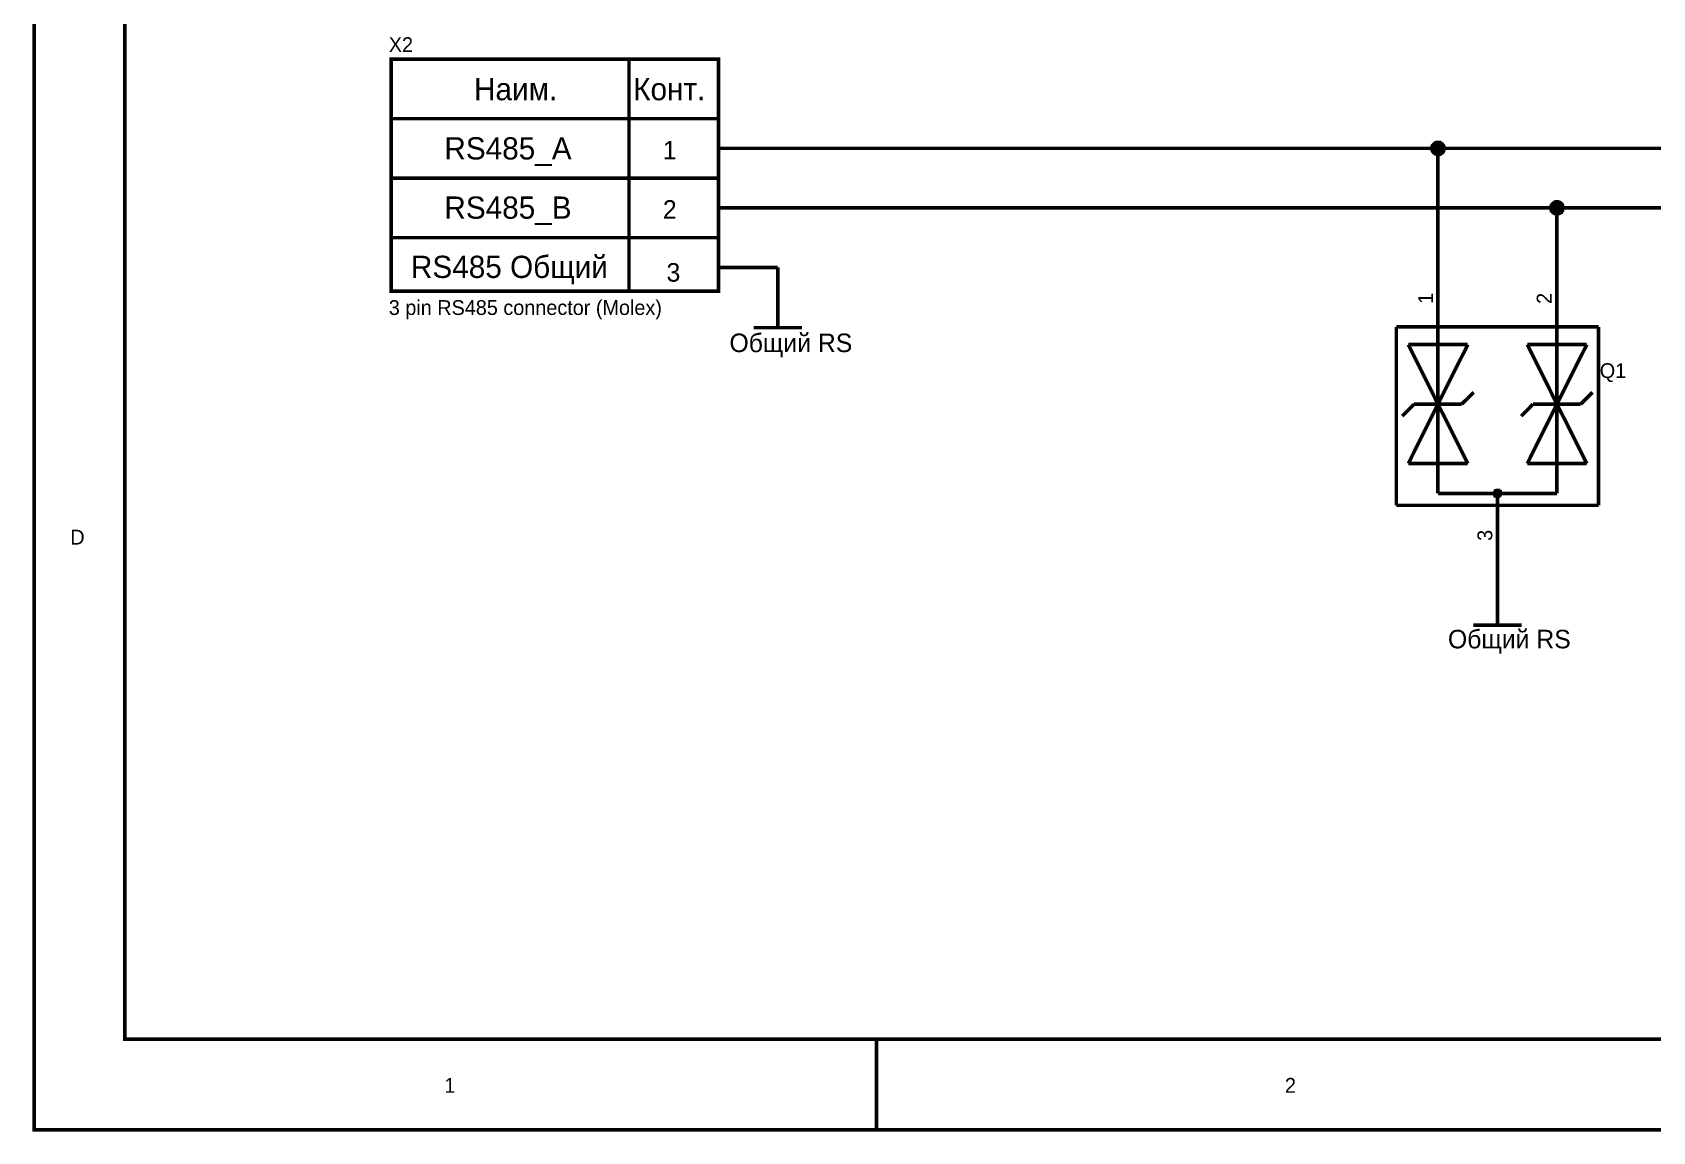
# Model space of a CAD drawing. Header units: millimetres. Extents: x 0 to 567, y 0 to 399.
# Drawn here: x -0.1 to 136.1, y -0.1 to 92.2 of the extents above; entities that cross this region are included whole.
import ezdxf

# ---------------------------------------------------------------- set-up
doc = ezdxf.new("R2010")
doc.units = ezdxf.units.MM
doc.layers.add('Sheet', color=255, linetype='Continuous')

msp = doc.modelspace()

# ---------------------------------------------------------------- linework, layer by layer
at = {"layer": 'Sheet'}
for points, const_width in [([(0.08, 398.78), (566.36, 398.78), (566.36, 0), (0.08, 0), (0.08, 398.78)], 0.3), ([(0.08, 398.78), (0.08, 0), (566.36, 0), (566.36, 398.78), (0.08, 398.78), (0.08, 398.78)], 0.0991), ([(7.7, 391.15), (558.74, 391.15), (558.74, 7.61), (7.7, 7.61), (7.7, 391.15)], 0.3), ([(7.7, 391.15), (7.7, 7.61), (558.74, 7.61), (558.74, 391.15), (7.7, 391.15), (7.7, 391.15)], 0.0991), ([(30.07, 89.99), (50.07, 89.99), (50.07, 70.49), (30.07, 70.49), (30.07, 89.99)], 0.3), ([(50.07, 89.99), (57.58, 89.99), (57.58, 70.49), (50.07, 70.49), (50.07, 89.99)], 0.3)]:
    msp.add_lwpolyline(points, close=True, dxfattribs=dict(at, const_width=const_width))
for points, const_width in [([(30.07, 84.99), (57.58, 84.99)], 0.3), ([(117.54, 82.5), (117.54, 82.51), (117.54, 82.55), (117.54, 82.57), (117.56, 82.59), (117.56, 82.61), (117.56, 82.65), (117.58, 82.67), (117.58, 82.69), (117.6, 82.71), (117.6, 82.73), (117.62, 82.75), (117.64, 82.77), (117.64, 82.79), (117.66, 82.81), (117.68, 82.83), (117.7, 82.85), (117.72, 82.87), (117.74, 82.88), (117.76, 82.9), (117.78, 82.9), (117.8, 82.92), (117.82, 82.94), (117.84, 82.94), (117.86, 82.96), (117.87, 82.96), (117.89, 82.98), (117.93, 82.98), (117.95, 82.98), (117.97, 83), (117.99, 83), (118.03, 83), (118.05, 83)], 0.3), ([(117.54, 82.5), (117.54, 82.51), (117.54, 82.55), (117.54, 82.57), (117.56, 82.59), (117.56, 82.61), (117.56, 82.65), (117.58, 82.67), (117.58, 82.69), (117.6, 82.71), (117.6, 82.73), (117.62, 82.75), (117.64, 82.77), (117.64, 82.79), (117.66, 82.81), (117.68, 82.83), (117.7, 82.85), (117.72, 82.87), (117.74, 82.88), (117.76, 82.9), (117.78, 82.9), (117.8, 82.92), (117.82, 82.94), (117.84, 82.94), (117.86, 82.96), (117.87, 82.96), (117.89, 82.98), (117.93, 82.98), (117.95, 82.98), (117.97, 83), (117.99, 83), (118.03, 83), (118.05, 83)], 0.3), ([(118.05, 83), (118.05, 83)], 0.3), ([(118.05, 83), (118.07, 83), (118.11, 83), (118.13, 83), (118.15, 82.98), (118.19, 82.98), (118.21, 82.98), (118.22, 82.96), (118.24, 82.96), (118.28, 82.94), (118.3, 82.94), (118.32, 82.92), (118.34, 82.9), (118.36, 82.9), (118.38, 82.88), (118.4, 82.87), (118.42, 82.85), (118.42, 82.83), (118.44, 82.81), (118.46, 82.79), (118.48, 82.77), (118.48, 82.75), (118.5, 82.73), (118.52, 82.71), (118.52, 82.69), (118.52, 82.67), (118.54, 82.65), (118.54, 82.61), (118.54, 82.59), (118.56, 82.57), (118.56, 82.55), (118.56, 82.51), (118.56, 82.5)], 0.3), ([(118.05, 83), (118.05, 83)], 0.3), ([(118.05, 83), (118.07, 83), (118.11, 83), (118.13, 83), (118.15, 82.98), (118.19, 82.98), (118.21, 82.98), (118.22, 82.96), (118.24, 82.96), (118.28, 82.94), (118.3, 82.94), (118.32, 82.92), (118.34, 82.9), (118.36, 82.9), (118.38, 82.88), (118.4, 82.87), (118.42, 82.85), (118.42, 82.83), (118.44, 82.81), (118.46, 82.79), (118.48, 82.77), (118.48, 82.75), (118.5, 82.73), (118.52, 82.71), (118.52, 82.69), (118.52, 82.67), (118.54, 82.65), (118.54, 82.61), (118.54, 82.59), (118.56, 82.57), (118.56, 82.55), (118.56, 82.51), (118.56, 82.5)], 0.3), ([(57.58, 82.5), (62.57, 82.5)], 0.3), ([(157.54, 82.5), (145.55, 82.5), (110.56, 82.5), (62.57, 82.5)], 0.3), ([(118.05, 81.99), (118.03, 81.99), (117.99, 81.99), (117.97, 81.99), (117.95, 82.01), (117.93, 82.01), (117.89, 82.01), (117.87, 82.03), (117.86, 82.03), (117.84, 82.03), (117.82, 82.05), (117.8, 82.07), (117.78, 82.07), (117.76, 82.09), (117.74, 82.11), (117.72, 82.13), (117.7, 82.13), (117.68, 82.15), (117.66, 82.16), (117.64, 82.18), (117.64, 82.2), (117.62, 82.22), (117.6, 82.24), (117.6, 82.26), (117.58, 82.3), (117.58, 82.32), (117.56, 82.34), (117.56, 82.36), (117.56, 82.4), (117.54, 82.42), (117.54, 82.44), (117.54, 82.48), (117.54, 82.5)], 0.3), ([(117.54, 82.5), (117.54, 82.5)], 0.3), ([(118.05, 81.99), (118.03, 81.99), (117.99, 81.99), (117.97, 81.99), (117.95, 82.01), (117.93, 82.01), (117.89, 82.01), (117.87, 82.03), (117.86, 82.03), (117.84, 82.03), (117.82, 82.05), (117.8, 82.07), (117.78, 82.07), (117.76, 82.09), (117.74, 82.11), (117.72, 82.13), (117.7, 82.13), (117.68, 82.15), (117.66, 82.16), (117.64, 82.18), (117.64, 82.2), (117.62, 82.22), (117.6, 82.24), (117.6, 82.26), (117.58, 82.3), (117.58, 82.32), (117.56, 82.34), (117.56, 82.36), (117.56, 82.4), (117.54, 82.42), (117.54, 82.44), (117.54, 82.48), (117.54, 82.5)], 0.3), ([(117.54, 82.5), (117.54, 82.5)], 0.3), ([(117.54, 82.5), (117.54, 82.51), (117.54, 82.55), (117.54, 82.57), (117.56, 82.59), (117.56, 82.61), (117.56, 82.65), (117.58, 82.67), (117.58, 82.69), (117.6, 82.71), (117.6, 82.73), (117.62, 82.75), (117.64, 82.77), (117.64, 82.79), (117.66, 82.81), (117.68, 82.83), (117.7, 82.85), (117.72, 82.87), (117.74, 82.88), (117.76, 82.9), (117.78, 82.9), (117.8, 82.92), (117.82, 82.94), (117.84, 82.94), (117.86, 82.96), (117.87, 82.96), (117.89, 82.98), (117.93, 82.98), (117.95, 82.98), (117.97, 83), (117.99, 83), (118.03, 83), (118.05, 83)], 0.0991), ([(117.54, 82.5), (117.54, 82.51), (117.54, 82.55), (117.54, 82.57), (117.56, 82.59), (117.56, 82.61), (117.56, 82.65), (117.58, 82.67), (117.58, 82.69), (117.6, 82.71), (117.6, 82.73), (117.62, 82.75), (117.64, 82.77), (117.64, 82.79), (117.66, 82.81), (117.68, 82.83), (117.7, 82.85), (117.72, 82.87), (117.74, 82.88), (117.76, 82.9), (117.78, 82.9), (117.8, 82.92), (117.82, 82.94), (117.84, 82.94), (117.86, 82.96), (117.87, 82.96), (117.89, 82.98), (117.93, 82.98), (117.95, 82.98), (117.97, 83), (117.99, 83), (118.03, 83), (118.05, 83)], 0.0991), ([(118.05, 81.99), (118.03, 81.99), (117.99, 81.99), (117.97, 81.99), (117.95, 82.01), (117.93, 82.01), (117.89, 82.01), (117.87, 82.03), (117.86, 82.03), (117.84, 82.03), (117.82, 82.05), (117.8, 82.07), (117.78, 82.07), (117.76, 82.09), (117.74, 82.11), (117.72, 82.13), (117.7, 82.13), (117.68, 82.15), (117.66, 82.16), (117.64, 82.18), (117.64, 82.2), (117.62, 82.22), (117.6, 82.24), (117.6, 82.26), (117.58, 82.3), (117.58, 82.32), (117.56, 82.34), (117.56, 82.36), (117.56, 82.4), (117.54, 82.42), (117.54, 82.44), (117.54, 82.48), (117.54, 82.5)], 0.0991), ([(117.54, 82.5), (117.54, 82.5)], 0.0991), ([(118.05, 81.99), (118.03, 81.99), (117.99, 81.99), (117.97, 81.99), (117.95, 82.01), (117.93, 82.01), (117.89, 82.01), (117.87, 82.03), (117.86, 82.03), (117.84, 82.03), (117.82, 82.05), (117.8, 82.07), (117.78, 82.07), (117.76, 82.09), (117.74, 82.11), (117.72, 82.13), (117.7, 82.13), (117.68, 82.15), (117.66, 82.16), (117.64, 82.18), (117.64, 82.2), (117.62, 82.22), (117.6, 82.24), (117.6, 82.26), (117.58, 82.3), (117.58, 82.32), (117.56, 82.34), (117.56, 82.36), (117.56, 82.4), (117.54, 82.42), (117.54, 82.44), (117.54, 82.48), (117.54, 82.5)], 0.0991), ([(117.54, 82.5), (117.54, 82.5)], 0.0991), ([(118.05, 72.49), (118.05, 82.5)], 0.3), ([(118.56, 82.5), (118.56, 82.48), (118.56, 82.44), (118.56, 82.42), (118.54, 82.4), (118.54, 82.36), (118.54, 82.34), (118.52, 82.32), (118.52, 82.3), (118.52, 82.26), (118.5, 82.24), (118.48, 82.22), (118.48, 82.2), (118.46, 82.18), (118.44, 82.16), (118.42, 82.15), (118.42, 82.13), (118.4, 82.13), (118.38, 82.11), (118.36, 82.09), (118.34, 82.07), (118.32, 82.07), (118.3, 82.05), (118.28, 82.03), (118.24, 82.03), (118.22, 82.03), (118.21, 82.01), (118.19, 82.01), (118.15, 82.01), (118.13, 81.99), (118.11, 81.99), (118.07, 81.99), (118.05, 81.99)], 0.3), ([(118.56, 82.5), (118.56, 82.48), (118.56, 82.44), (118.56, 82.42), (118.54, 82.4), (118.54, 82.36), (118.54, 82.34), (118.52, 82.32), (118.52, 82.3), (118.52, 82.26), (118.5, 82.24), (118.48, 82.22), (118.48, 82.2), (118.46, 82.18), (118.44, 82.16), (118.42, 82.15), (118.42, 82.13), (118.4, 82.13), (118.38, 82.11), (118.36, 82.09), (118.34, 82.07), (118.32, 82.07), (118.3, 82.05), (118.28, 82.03), (118.24, 82.03), (118.22, 82.03), (118.21, 82.01), (118.19, 82.01), (118.15, 82.01), (118.13, 81.99), (118.11, 81.99), (118.07, 81.99), (118.05, 81.99)], 0.3), ([(118.05, 83), (118.05, 83)], 0.0991), ([(118.05, 83), (118.07, 83), (118.11, 83), (118.13, 83), (118.15, 82.98), (118.19, 82.98), (118.21, 82.98), (118.22, 82.96), (118.24, 82.96), (118.28, 82.94), (118.3, 82.94), (118.32, 82.92), (118.34, 82.9), (118.36, 82.9), (118.38, 82.88), (118.4, 82.87), (118.42, 82.85), (118.42, 82.83), (118.44, 82.81), (118.46, 82.79), (118.48, 82.77), (118.48, 82.75), (118.5, 82.73), (118.52, 82.71), (118.52, 82.69), (118.52, 82.67), (118.54, 82.65), (118.54, 82.61), (118.54, 82.59), (118.56, 82.57), (118.56, 82.55), (118.56, 82.51), (118.56, 82.5)], 0.0991), ([(118.05, 83), (118.05, 83)], 0.0991), ([(118.05, 83), (118.07, 83), (118.11, 83), (118.13, 83), (118.15, 82.98), (118.19, 82.98), (118.21, 82.98), (118.22, 82.96), (118.24, 82.96), (118.28, 82.94), (118.3, 82.94), (118.32, 82.92), (118.34, 82.9), (118.36, 82.9), (118.38, 82.88), (118.4, 82.87), (118.42, 82.85), (118.42, 82.83), (118.44, 82.81), (118.46, 82.79), (118.48, 82.77), (118.48, 82.75), (118.5, 82.73), (118.52, 82.71), (118.52, 82.69), (118.52, 82.67), (118.54, 82.65), (118.54, 82.61), (118.54, 82.59), (118.56, 82.57), (118.56, 82.55), (118.56, 82.51), (118.56, 82.5)], 0.0991), ([(118.56, 82.5), (118.56, 82.48), (118.56, 82.44), (118.56, 82.42), (118.54, 82.4), (118.54, 82.36), (118.54, 82.34), (118.52, 82.32), (118.52, 82.3), (118.52, 82.26), (118.5, 82.24), (118.48, 82.22), (118.48, 82.2), (118.46, 82.18), (118.44, 82.16), (118.42, 82.15), (118.42, 82.13), (118.4, 82.13), (118.38, 82.11), (118.36, 82.09), (118.34, 82.07), (118.32, 82.07), (118.3, 82.05), (118.28, 82.03), (118.24, 82.03), (118.22, 82.03), (118.21, 82.01), (118.19, 82.01), (118.15, 82.01), (118.13, 81.99), (118.11, 81.99), (118.07, 81.99), (118.05, 81.99)], 0.0991), ([(118.56, 82.5), (118.56, 82.48), (118.56, 82.44), (118.56, 82.42), (118.54, 82.4), (118.54, 82.36), (118.54, 82.34), (118.52, 82.32), (118.52, 82.3), (118.52, 82.26), (118.5, 82.24), (118.48, 82.22), (118.48, 82.2), (118.46, 82.18), (118.44, 82.16), (118.42, 82.15), (118.42, 82.13), (118.4, 82.13), (118.38, 82.11), (118.36, 82.09), (118.34, 82.07), (118.32, 82.07), (118.3, 82.05), (118.28, 82.03), (118.24, 82.03), (118.22, 82.03), (118.21, 82.01), (118.19, 82.01), (118.15, 82.01), (118.13, 81.99), (118.11, 81.99), (118.07, 81.99), (118.05, 81.99)], 0.0991), ([(118.56, 82.5), (118.56, 82.5), (118.56, 82.5), (118.56, 82.5), (118.56, 82.5), (118.56, 82.5), (118.56, 82.5), (118.56, 82.5), (118.56, 82.5), (118.56, 82.5), (118.56, 82.5), (118.56, 82.5), (118.56, 82.5), (118.56, 82.5), (118.56, 82.5), (118.56, 82.5), (118.56, 82.5), (118.56, 82.5), (118.56, 82.5), (118.56, 82.5), (118.56, 82.5), (118.56, 82.5), (118.56, 82.5), (118.56, 82.5), (118.56, 82.5), (118.56, 82.5), (118.56, 82.5), (118.56, 82.5), (118.56, 82.5), (118.56, 82.5), (118.56, 82.5), (118.56, 82.5), (118.56, 82.5)], 0.3), ([(118.56, 82.5), (118.56, 82.5)], 0.3), ([(118.56, 82.5), (118.56, 82.5), (118.56, 82.5), (118.56, 82.5), (118.56, 82.5), (118.56, 82.5), (118.56, 82.5), (118.56, 82.5), (118.56, 82.5), (118.56, 82.5), (118.56, 82.5), (118.56, 82.5), (118.56, 82.5), (118.56, 82.5), (118.56, 82.5), (118.56, 82.5), (118.56, 82.5), (118.56, 82.5), (118.56, 82.5), (118.56, 82.5), (118.56, 82.5), (118.56, 82.5), (118.56, 82.5), (118.56, 82.5), (118.56, 82.5), (118.56, 82.5), (118.56, 82.5), (118.56, 82.5), (118.56, 82.5), (118.56, 82.5), (118.56, 82.5), (118.56, 82.5), (118.56, 82.5)], 0.3), ([(118.56, 82.5), (118.56, 82.5)], 0.3), ([(118.56, 82.5), (118.56, 82.5), (118.56, 82.5), (118.56, 82.5), (118.56, 82.5), (118.56, 82.5), (118.56, 82.5), (118.56, 82.5), (118.56, 82.5), (118.56, 82.5), (118.56, 82.5), (118.56, 82.5), (118.56, 82.5), (118.56, 82.5), (118.56, 82.5), (118.56, 82.5), (118.56, 82.5), (118.56, 82.5), (118.56, 82.5), (118.56, 82.5), (118.56, 82.5), (118.56, 82.5), (118.56, 82.5), (118.56, 82.5), (118.56, 82.5), (118.56, 82.5), (118.56, 82.5), (118.56, 82.5), (118.56, 82.5), (118.56, 82.5), (118.56, 82.5), (118.56, 82.5), (118.56, 82.5)], 0.0991), ([(118.56, 82.5), (118.56, 82.5)], 0.0991), ([(118.56, 82.5), (118.56, 82.5), (118.56, 82.5), (118.56, 82.5), (118.56, 82.5), (118.56, 82.5), (118.56, 82.5), (118.56, 82.5), (118.56, 82.5), (118.56, 82.5), (118.56, 82.5), (118.56, 82.5), (118.56, 82.5), (118.56, 82.5), (118.56, 82.5), (118.56, 82.5), (118.56, 82.5), (118.56, 82.5), (118.56, 82.5), (118.56, 82.5), (118.56, 82.5), (118.56, 82.5), (118.56, 82.5), (118.56, 82.5), (118.56, 82.5), (118.56, 82.5), (118.56, 82.5), (118.56, 82.5), (118.56, 82.5), (118.56, 82.5), (118.56, 82.5), (118.56, 82.5), (118.56, 82.5)], 0.0991), ([(118.56, 82.5), (118.56, 82.5)], 0.0991), ([(30.07, 79.99), (57.58, 79.99)], 0.3), ([(57.58, 77.5), (62.57, 77.5)], 0.3), ([(62.57, 77.5), (62.57, 77.5), (128.05, 77.5), (135.56, 77.5), (135.56, 77.5), (157.54, 77.5)], 0.3), ([(127.54, 77.5), (127.54, 77.51), (127.54, 77.55), (127.54, 77.57), (127.56, 77.59), (127.56, 77.61), (127.56, 77.65), (127.58, 77.67), (127.58, 77.69), (127.6, 77.71), (127.6, 77.73), (127.62, 77.75), (127.64, 77.77), (127.64, 77.79), (127.66, 77.81), (127.68, 77.83), (127.7, 77.85), (127.72, 77.86), (127.74, 77.88), (127.76, 77.9), (127.78, 77.9), (127.79, 77.92), (127.81, 77.94), (127.83, 77.94), (127.85, 77.96), (127.87, 77.96), (127.89, 77.98), (127.93, 77.98), (127.95, 77.98), (127.97, 78), (127.99, 78), (128.03, 78), (128.05, 78)], 0.3), ([(127.54, 77.5), (127.54, 77.51), (127.54, 77.55), (127.54, 77.57), (127.56, 77.59), (127.56, 77.61), (127.56, 77.65), (127.58, 77.67), (127.58, 77.69), (127.6, 77.71), (127.6, 77.73), (127.62, 77.75), (127.64, 77.77), (127.64, 77.79), (127.66, 77.81), (127.68, 77.83), (127.7, 77.85), (127.72, 77.86), (127.74, 77.88), (127.76, 77.9), (127.78, 77.9), (127.79, 77.92), (127.81, 77.94), (127.83, 77.94), (127.85, 77.96), (127.87, 77.96), (127.89, 77.98), (127.93, 77.98), (127.95, 77.98), (127.97, 78), (127.99, 78), (128.03, 78), (128.05, 78)], 0.3), ([(127.54, 77.5), (127.54, 77.51), (127.54, 77.55), (127.54, 77.57), (127.56, 77.59), (127.56, 77.61), (127.56, 77.65), (127.58, 77.67), (127.58, 77.69), (127.6, 77.71), (127.6, 77.73), (127.62, 77.75), (127.64, 77.77), (127.64, 77.79), (127.66, 77.81), (127.68, 77.83), (127.7, 77.85), (127.72, 77.86), (127.74, 77.88), (127.76, 77.9), (127.78, 77.9), (127.79, 77.92), (127.81, 77.94), (127.83, 77.94), (127.85, 77.96), (127.87, 77.96), (127.89, 77.98), (127.93, 77.98), (127.95, 77.98), (127.97, 78), (127.99, 78), (128.03, 78), (128.05, 78)], 0.3), ([(127.54, 77.5), (127.54, 77.51), (127.54, 77.55), (127.54, 77.57), (127.56, 77.59), (127.56, 77.61), (127.56, 77.65), (127.58, 77.67), (127.58, 77.69), (127.6, 77.71), (127.6, 77.73), (127.62, 77.75), (127.64, 77.77), (127.64, 77.79), (127.66, 77.81), (127.68, 77.83), (127.7, 77.85), (127.72, 77.86), (127.74, 77.88), (127.76, 77.9), (127.78, 77.9), (127.79, 77.92), (127.81, 77.94), (127.83, 77.94), (127.85, 77.96), (127.87, 77.96), (127.89, 77.98), (127.93, 77.98), (127.95, 77.98), (127.97, 78), (127.99, 78), (128.03, 78), (128.05, 78)], 0.3), ([(128.05, 76.99), (128.03, 76.99), (127.99, 76.99), (127.97, 76.99), (127.95, 77.01), (127.93, 77.01), (127.89, 77.01), (127.87, 77.03), (127.85, 77.03), (127.83, 77.03), (127.81, 77.05), (127.79, 77.07), (127.78, 77.07), (127.76, 77.09), (127.74, 77.11), (127.72, 77.13), (127.7, 77.13), (127.68, 77.14), (127.66, 77.16), (127.64, 77.18), (127.64, 77.2), (127.62, 77.22), (127.6, 77.24), (127.6, 77.26), (127.58, 77.3), (127.58, 77.32), (127.56, 77.34), (127.56, 77.36), (127.56, 77.4), (127.54, 77.42), (127.54, 77.44), (127.54, 77.48), (127.54, 77.5)], 0.3), ([(127.54, 77.5), (127.54, 77.5)], 0.3), ([(128.05, 76.99), (128.03, 76.99), (127.99, 76.99), (127.97, 76.99), (127.95, 77.01), (127.93, 77.01), (127.89, 77.01), (127.87, 77.03), (127.85, 77.03), (127.83, 77.03), (127.81, 77.05), (127.79, 77.07), (127.78, 77.07), (127.76, 77.09), (127.74, 77.11), (127.72, 77.13), (127.7, 77.13), (127.68, 77.14), (127.66, 77.16), (127.64, 77.18), (127.64, 77.2), (127.62, 77.22), (127.6, 77.24), (127.6, 77.26), (127.58, 77.3), (127.58, 77.32), (127.56, 77.34), (127.56, 77.36), (127.56, 77.4), (127.54, 77.42), (127.54, 77.44), (127.54, 77.48), (127.54, 77.5)], 0.3), ([(127.54, 77.5), (127.54, 77.5)], 0.3), ([(128.05, 76.99), (128.03, 76.99), (127.99, 76.99), (127.97, 76.99), (127.95, 77.01), (127.93, 77.01), (127.89, 77.01), (127.87, 77.03), (127.85, 77.03), (127.83, 77.03), (127.81, 77.05), (127.79, 77.07), (127.78, 77.07), (127.76, 77.09), (127.74, 77.11), (127.72, 77.13), (127.7, 77.13), (127.68, 77.14), (127.66, 77.16), (127.64, 77.18), (127.64, 77.2), (127.62, 77.22), (127.6, 77.24), (127.6, 77.26), (127.58, 77.3), (127.58, 77.32), (127.56, 77.34), (127.56, 77.36), (127.56, 77.4), (127.54, 77.42), (127.54, 77.44), (127.54, 77.48), (127.54, 77.5)], 0.3), ([(127.54, 77.5), (127.54, 77.5)], 0.3), ([(128.05, 76.99), (128.03, 76.99), (127.99, 76.99), (127.97, 76.99), (127.95, 77.01), (127.93, 77.01), (127.89, 77.01), (127.87, 77.03), (127.85, 77.03), (127.83, 77.03), (127.81, 77.05), (127.79, 77.07), (127.78, 77.07), (127.76, 77.09), (127.74, 77.11), (127.72, 77.13), (127.7, 77.13), (127.68, 77.14), (127.66, 77.16), (127.64, 77.18), (127.64, 77.2), (127.62, 77.22), (127.6, 77.24), (127.6, 77.26), (127.58, 77.3), (127.58, 77.32), (127.56, 77.34), (127.56, 77.36), (127.56, 77.4), (127.54, 77.42), (127.54, 77.44), (127.54, 77.48), (127.54, 77.5)], 0.3), ([(127.54, 77.5), (127.54, 77.5)], 0.3), ([(127.54, 77.5), (127.54, 77.51), (127.54, 77.55), (127.54, 77.57), (127.56, 77.59), (127.56, 77.61), (127.56, 77.65), (127.58, 77.67), (127.58, 77.69), (127.6, 77.71), (127.6, 77.73), (127.62, 77.75), (127.64, 77.77), (127.64, 77.79), (127.66, 77.81), (127.68, 77.83), (127.7, 77.85), (127.72, 77.86), (127.74, 77.88), (127.76, 77.9), (127.78, 77.9), (127.79, 77.92), (127.81, 77.94), (127.83, 77.94), (127.85, 77.96), (127.87, 77.96), (127.89, 77.98), (127.93, 77.98), (127.95, 77.98), (127.97, 78), (127.99, 78), (128.03, 78), (128.05, 78)], 0.0991), ([(127.54, 77.5), (127.54, 77.51), (127.54, 77.55), (127.54, 77.57), (127.56, 77.59), (127.56, 77.61), (127.56, 77.65), (127.58, 77.67), (127.58, 77.69), (127.6, 77.71), (127.6, 77.73), (127.62, 77.75), (127.64, 77.77), (127.64, 77.79), (127.66, 77.81), (127.68, 77.83), (127.7, 77.85), (127.72, 77.86), (127.74, 77.88), (127.76, 77.9), (127.78, 77.9), (127.79, 77.92), (127.81, 77.94), (127.83, 77.94), (127.85, 77.96), (127.87, 77.96), (127.89, 77.98), (127.93, 77.98), (127.95, 77.98), (127.97, 78), (127.99, 78), (128.03, 78), (128.05, 78)], 0.0991), ([(127.54, 77.5), (127.54, 77.51), (127.54, 77.55), (127.54, 77.57), (127.56, 77.59), (127.56, 77.61), (127.56, 77.65), (127.58, 77.67), (127.58, 77.69), (127.6, 77.71), (127.6, 77.73), (127.62, 77.75), (127.64, 77.77), (127.64, 77.79), (127.66, 77.81), (127.68, 77.83), (127.7, 77.85), (127.72, 77.86), (127.74, 77.88), (127.76, 77.9), (127.78, 77.9), (127.79, 77.92), (127.81, 77.94), (127.83, 77.94), (127.85, 77.96), (127.87, 77.96), (127.89, 77.98), (127.93, 77.98), (127.95, 77.98), (127.97, 78), (127.99, 78), (128.03, 78), (128.05, 78)], 0.0991), ([(127.54, 77.5), (127.54, 77.51), (127.54, 77.55), (127.54, 77.57), (127.56, 77.59), (127.56, 77.61), (127.56, 77.65), (127.58, 77.67), (127.58, 77.69), (127.6, 77.71), (127.6, 77.73), (127.62, 77.75), (127.64, 77.77), (127.64, 77.79), (127.66, 77.81), (127.68, 77.83), (127.7, 77.85), (127.72, 77.86), (127.74, 77.88), (127.76, 77.9), (127.78, 77.9), (127.79, 77.92), (127.81, 77.94), (127.83, 77.94), (127.85, 77.96), (127.87, 77.96), (127.89, 77.98), (127.93, 77.98), (127.95, 77.98), (127.97, 78), (127.99, 78), (128.03, 78), (128.05, 78)], 0.0991), ([(128.05, 78), (128.05, 78)], 0.3), ([(128.05, 78), (128.07, 78), (128.11, 78), (128.13, 78), (128.14, 77.98), (128.18, 77.98), (128.2, 77.98), (128.22, 77.96), (128.24, 77.96), (128.28, 77.94), (128.3, 77.94), (128.32, 77.92), (128.34, 77.9), (128.36, 77.9), (128.38, 77.88), (128.4, 77.86), (128.42, 77.85), (128.42, 77.83), (128.44, 77.81), (128.46, 77.79), (128.48, 77.77), (128.48, 77.75), (128.49, 77.73), (128.51, 77.71), (128.51, 77.69), (128.51, 77.67), (128.53, 77.65), (128.53, 77.61), (128.53, 77.59), (128.55, 77.57), (128.55, 77.55), (128.55, 77.51), (128.55, 77.5)], 0.3), ([(128.05, 78), (128.05, 78)], 0.3), ([(128.05, 78), (128.07, 78), (128.11, 78), (128.13, 78), (128.14, 77.98), (128.18, 77.98), (128.2, 77.98), (128.22, 77.96), (128.24, 77.96), (128.28, 77.94), (128.3, 77.94), (128.32, 77.92), (128.34, 77.9), (128.36, 77.9), (128.38, 77.88), (128.4, 77.86), (128.42, 77.85), (128.42, 77.83), (128.44, 77.81), (128.46, 77.79), (128.48, 77.77), (128.48, 77.75), (128.49, 77.73), (128.51, 77.71), (128.51, 77.69), (128.51, 77.67), (128.53, 77.65), (128.53, 77.61), (128.53, 77.59), (128.55, 77.57), (128.55, 77.55), (128.55, 77.51), (128.55, 77.5)], 0.3), ([(128.05, 78), (128.05, 78)], 0.3), ([(128.05, 78), (128.07, 78), (128.11, 78), (128.13, 78), (128.14, 77.98), (128.18, 77.98), (128.2, 77.98), (128.22, 77.96), (128.24, 77.96), (128.28, 77.94), (128.3, 77.94), (128.32, 77.92), (128.34, 77.9), (128.36, 77.9), (128.38, 77.88), (128.4, 77.86), (128.42, 77.85), (128.42, 77.83), (128.44, 77.81), (128.46, 77.79), (128.48, 77.77), (128.48, 77.75), (128.49, 77.73), (128.51, 77.71), (128.51, 77.69), (128.51, 77.67), (128.53, 77.65), (128.53, 77.61), (128.53, 77.59), (128.55, 77.57), (128.55, 77.55), (128.55, 77.51), (128.55, 77.5)], 0.3), ([(128.05, 78), (128.05, 78)], 0.3), ([(128.05, 78), (128.07, 78), (128.11, 78), (128.13, 78), (128.14, 77.98), (128.18, 77.98), (128.2, 77.98), (128.22, 77.96), (128.24, 77.96), (128.28, 77.94), (128.3, 77.94), (128.32, 77.92), (128.34, 77.9), (128.36, 77.9), (128.38, 77.88), (128.4, 77.86), (128.42, 77.85), (128.42, 77.83), (128.44, 77.81), (128.46, 77.79), (128.48, 77.77), (128.48, 77.75), (128.49, 77.73), (128.51, 77.71), (128.51, 77.69), (128.51, 77.67), (128.53, 77.65), (128.53, 77.61), (128.53, 77.59), (128.55, 77.57), (128.55, 77.55), (128.55, 77.51), (128.55, 77.5)], 0.3), ([(128.55, 77.5), (128.55, 77.48), (128.55, 77.44), (128.55, 77.42), (128.53, 77.4), (128.53, 77.36), (128.53, 77.34), (128.51, 77.32), (128.51, 77.3), (128.51, 77.26), (128.49, 77.24), (128.48, 77.22), (128.48, 77.2), (128.46, 77.18), (128.44, 77.16), (128.42, 77.14), (128.42, 77.13), (128.4, 77.13), (128.38, 77.11), (128.36, 77.09), (128.34, 77.07), (128.32, 77.07), (128.3, 77.05), (128.28, 77.03), (128.24, 77.03), (128.22, 77.03), (128.2, 77.01), (128.18, 77.01), (128.14, 77.01), (128.13, 76.99), (128.11, 76.99), (128.07, 76.99), (128.05, 76.99)], 0.3), ([(128.05, 77.5), (128.05, 72.49)], 0.3), ([(128.55, 77.5), (128.55, 77.48), (128.55, 77.44), (128.55, 77.42), (128.53, 77.4), (128.53, 77.36), (128.53, 77.34), (128.51, 77.32), (128.51, 77.3), (128.51, 77.26), (128.49, 77.24), (128.48, 77.22), (128.48, 77.2), (128.46, 77.18), (128.44, 77.16), (128.42, 77.14), (128.42, 77.13), (128.4, 77.13), (128.38, 77.11), (128.36, 77.09), (128.34, 77.07), (128.32, 77.07), (128.3, 77.05), (128.28, 77.03), (128.24, 77.03), (128.22, 77.03), (128.2, 77.01), (128.18, 77.01), (128.14, 77.01), (128.13, 76.99), (128.11, 76.99), (128.07, 76.99), (128.05, 76.99)], 0.3), ([(128.55, 77.5), (128.55, 77.48), (128.55, 77.44), (128.55, 77.42), (128.53, 77.4), (128.53, 77.36), (128.53, 77.34), (128.51, 77.32), (128.51, 77.3), (128.51, 77.26), (128.49, 77.24), (128.48, 77.22), (128.48, 77.2), (128.46, 77.18), (128.44, 77.16), (128.42, 77.14), (128.42, 77.13), (128.4, 77.13), (128.38, 77.11), (128.36, 77.09), (128.34, 77.07), (128.32, 77.07), (128.3, 77.05), (128.28, 77.03), (128.24, 77.03), (128.22, 77.03), (128.2, 77.01), (128.18, 77.01), (128.14, 77.01), (128.13, 76.99), (128.11, 76.99), (128.07, 76.99), (128.05, 76.99)], 0.3), ([(128.55, 77.5), (128.55, 77.48), (128.55, 77.44), (128.55, 77.42), (128.53, 77.4), (128.53, 77.36), (128.53, 77.34), (128.51, 77.32), (128.51, 77.3), (128.51, 77.26), (128.49, 77.24), (128.48, 77.22), (128.48, 77.2), (128.46, 77.18), (128.44, 77.16), (128.42, 77.14), (128.42, 77.13), (128.4, 77.13), (128.38, 77.11), (128.36, 77.09), (128.34, 77.07), (128.32, 77.07), (128.3, 77.05), (128.28, 77.03), (128.24, 77.03), (128.22, 77.03), (128.2, 77.01), (128.18, 77.01), (128.14, 77.01), (128.13, 76.99), (128.11, 76.99), (128.07, 76.99), (128.05, 76.99)], 0.3), ([(128.05, 78), (128.05, 78)], 0.0991), ([(128.05, 78), (128.07, 78), (128.11, 78), (128.13, 78), (128.14, 77.98), (128.18, 77.98), (128.2, 77.98), (128.22, 77.96), (128.24, 77.96), (128.28, 77.94), (128.3, 77.94), (128.32, 77.92), (128.34, 77.9), (128.36, 77.9), (128.38, 77.88), (128.4, 77.86), (128.42, 77.85), (128.42, 77.83), (128.44, 77.81), (128.46, 77.79), (128.48, 77.77), (128.48, 77.75), (128.49, 77.73), (128.51, 77.71), (128.51, 77.69), (128.51, 77.67), (128.53, 77.65), (128.53, 77.61), (128.53, 77.59), (128.55, 77.57), (128.55, 77.55), (128.55, 77.51), (128.55, 77.5)], 0.0991), ([(128.05, 78), (128.05, 78)], 0.0991), ([(128.05, 78), (128.07, 78), (128.11, 78), (128.13, 78), (128.14, 77.98), (128.18, 77.98), (128.2, 77.98), (128.22, 77.96), (128.24, 77.96), (128.28, 77.94), (128.3, 77.94), (128.32, 77.92), (128.34, 77.9), (128.36, 77.9), (128.38, 77.88), (128.4, 77.86), (128.42, 77.85), (128.42, 77.83), (128.44, 77.81), (128.46, 77.79), (128.48, 77.77), (128.48, 77.75), (128.49, 77.73), (128.51, 77.71), (128.51, 77.69), (128.51, 77.67), (128.53, 77.65), (128.53, 77.61), (128.53, 77.59), (128.55, 77.57), (128.55, 77.55), (128.55, 77.51), (128.55, 77.5)], 0.0991), ([(128.05, 78), (128.05, 78)], 0.0991), ([(128.05, 78), (128.07, 78), (128.11, 78), (128.13, 78), (128.14, 77.98), (128.18, 77.98), (128.2, 77.98), (128.22, 77.96), (128.24, 77.96), (128.28, 77.94), (128.3, 77.94), (128.32, 77.92), (128.34, 77.9), (128.36, 77.9), (128.38, 77.88), (128.4, 77.86), (128.42, 77.85), (128.42, 77.83), (128.44, 77.81), (128.46, 77.79), (128.48, 77.77), (128.48, 77.75), (128.49, 77.73), (128.51, 77.71), (128.51, 77.69), (128.51, 77.67), (128.53, 77.65), (128.53, 77.61), (128.53, 77.59), (128.55, 77.57), (128.55, 77.55), (128.55, 77.51), (128.55, 77.5)], 0.0991), ([(128.05, 78), (128.05, 78)], 0.0991), ([(128.05, 78), (128.07, 78), (128.11, 78), (128.13, 78), (128.14, 77.98), (128.18, 77.98), (128.2, 77.98), (128.22, 77.96), (128.24, 77.96), (128.28, 77.94), (128.3, 77.94), (128.32, 77.92), (128.34, 77.9), (128.36, 77.9), (128.38, 77.88), (128.4, 77.86), (128.42, 77.85), (128.42, 77.83), (128.44, 77.81), (128.46, 77.79), (128.48, 77.77), (128.48, 77.75), (128.49, 77.73), (128.51, 77.71), (128.51, 77.69), (128.51, 77.67), (128.53, 77.65), (128.53, 77.61), (128.53, 77.59), (128.55, 77.57), (128.55, 77.55), (128.55, 77.51), (128.55, 77.5)], 0.0991), ([(128.55, 77.5), (128.55, 77.5), (128.55, 77.5), (128.55, 77.5), (128.55, 77.5), (128.55, 77.5), (128.55, 77.5), (128.55, 77.5), (128.55, 77.5), (128.55, 77.5), (128.55, 77.5), (128.55, 77.5), (128.55, 77.5), (128.55, 77.5), (128.55, 77.5), (128.55, 77.5), (128.55, 77.5), (128.55, 77.5), (128.55, 77.5), (128.55, 77.5), (128.55, 77.5), (128.55, 77.5), (128.55, 77.5), (128.55, 77.5), (128.55, 77.5), (128.55, 77.5), (128.55, 77.5), (128.55, 77.5), (128.55, 77.5), (128.55, 77.5), (128.55, 77.5), (128.55, 77.5), (128.55, 77.5)], 0.3), ([(128.55, 77.5), (128.55, 77.5)], 0.3), ([(128.55, 77.5), (128.55, 77.5), (128.55, 77.5), (128.55, 77.5), (128.55, 77.5), (128.55, 77.5), (128.55, 77.5), (128.55, 77.5), (128.55, 77.5), (128.55, 77.5), (128.55, 77.5), (128.55, 77.5), (128.55, 77.5), (128.55, 77.5), (128.55, 77.5), (128.55, 77.5), (128.55, 77.5), (128.55, 77.5), (128.55, 77.5), (128.55, 77.5), (128.55, 77.5), (128.55, 77.5), (128.55, 77.5), (128.55, 77.5), (128.55, 77.5), (128.55, 77.5), (128.55, 77.5), (128.55, 77.5), (128.55, 77.5), (128.55, 77.5), (128.55, 77.5), (128.55, 77.5), (128.55, 77.5)], 0.3), ([(128.55, 77.5), (128.55, 77.5)], 0.3), ([(128.55, 77.5), (128.55, 77.5), (128.55, 77.5), (128.55, 77.5), (128.55, 77.5), (128.55, 77.5), (128.55, 77.5), (128.55, 77.5), (128.55, 77.5), (128.55, 77.5), (128.55, 77.5), (128.55, 77.5), (128.55, 77.5), (128.55, 77.5), (128.55, 77.5), (128.55, 77.5), (128.55, 77.5), (128.55, 77.5), (128.55, 77.5), (128.55, 77.5), (128.55, 77.5), (128.55, 77.5), (128.55, 77.5), (128.55, 77.5), (128.55, 77.5), (128.55, 77.5), (128.55, 77.5), (128.55, 77.5), (128.55, 77.5), (128.55, 77.5), (128.55, 77.5), (128.55, 77.5), (128.55, 77.5)], 0.3), ([(128.55, 77.5), (128.55, 77.5)], 0.3), ([(128.55, 77.5), (128.55, 77.5), (128.55, 77.5), (128.55, 77.5), (128.55, 77.5), (128.55, 77.5), (128.55, 77.5), (128.55, 77.5), (128.55, 77.5), (128.55, 77.5), (128.55, 77.5), (128.55, 77.5), (128.55, 77.5), (128.55, 77.5), (128.55, 77.5), (128.55, 77.5), (128.55, 77.5), (128.55, 77.5), (128.55, 77.5), (128.55, 77.5), (128.55, 77.5), (128.55, 77.5), (128.55, 77.5), (128.55, 77.5), (128.55, 77.5), (128.55, 77.5), (128.55, 77.5), (128.55, 77.5), (128.55, 77.5), (128.55, 77.5), (128.55, 77.5), (128.55, 77.5), (128.55, 77.5)], 0.3), ([(128.55, 77.5), (128.55, 77.5)], 0.3), ([(128.05, 76.99), (128.03, 76.99), (127.99, 76.99), (127.97, 76.99), (127.95, 77.01), (127.93, 77.01), (127.89, 77.01), (127.87, 77.03), (127.85, 77.03), (127.83, 77.03), (127.81, 77.05), (127.79, 77.07), (127.78, 77.07), (127.76, 77.09), (127.74, 77.11), (127.72, 77.13), (127.7, 77.13), (127.68, 77.14), (127.66, 77.16), (127.64, 77.18), (127.64, 77.2), (127.62, 77.22), (127.6, 77.24), (127.6, 77.26), (127.58, 77.3), (127.58, 77.32), (127.56, 77.34), (127.56, 77.36), (127.56, 77.4), (127.54, 77.42), (127.54, 77.44), (127.54, 77.48), (127.54, 77.5)], 0.0991), ([(127.54, 77.5), (127.54, 77.5)], 0.0991), ([(128.05, 76.99), (128.03, 76.99), (127.99, 76.99), (127.97, 76.99), (127.95, 77.01), (127.93, 77.01), (127.89, 77.01), (127.87, 77.03), (127.85, 77.03), (127.83, 77.03), (127.81, 77.05), (127.79, 77.07), (127.78, 77.07), (127.76, 77.09), (127.74, 77.11), (127.72, 77.13), (127.7, 77.13), (127.68, 77.14), (127.66, 77.16), (127.64, 77.18), (127.64, 77.2), (127.62, 77.22), (127.6, 77.24), (127.6, 77.26), (127.58, 77.3), (127.58, 77.32), (127.56, 77.34), (127.56, 77.36), (127.56, 77.4), (127.54, 77.42), (127.54, 77.44), (127.54, 77.48), (127.54, 77.5)], 0.0991), ([(127.54, 77.5), (127.54, 77.5)], 0.0991), ([(128.05, 76.99), (128.03, 76.99), (127.99, 76.99), (127.97, 76.99), (127.95, 77.01), (127.93, 77.01), (127.89, 77.01), (127.87, 77.03), (127.85, 77.03), (127.83, 77.03), (127.81, 77.05), (127.79, 77.07), (127.78, 77.07), (127.76, 77.09), (127.74, 77.11), (127.72, 77.13), (127.7, 77.13), (127.68, 77.14), (127.66, 77.16), (127.64, 77.18), (127.64, 77.2), (127.62, 77.22), (127.6, 77.24), (127.6, 77.26), (127.58, 77.3), (127.58, 77.32), (127.56, 77.34), (127.56, 77.36), (127.56, 77.4), (127.54, 77.42), (127.54, 77.44), (127.54, 77.48), (127.54, 77.5)], 0.0991), ([(127.54, 77.5), (127.54, 77.5)], 0.0991), ([(128.05, 76.99), (128.03, 76.99), (127.99, 76.99), (127.97, 76.99), (127.95, 77.01), (127.93, 77.01), (127.89, 77.01), (127.87, 77.03), (127.85, 77.03), (127.83, 77.03), (127.81, 77.05), (127.79, 77.07), (127.78, 77.07), (127.76, 77.09), (127.74, 77.11), (127.72, 77.13), (127.7, 77.13), (127.68, 77.14), (127.66, 77.16), (127.64, 77.18), (127.64, 77.2), (127.62, 77.22), (127.6, 77.24), (127.6, 77.26), (127.58, 77.3), (127.58, 77.32), (127.56, 77.34), (127.56, 77.36), (127.56, 77.4), (127.54, 77.42), (127.54, 77.44), (127.54, 77.48), (127.54, 77.5)], 0.0991), ([(127.54, 77.5), (127.54, 77.5)], 0.0991), ([(128.55, 77.5), (128.55, 77.48), (128.55, 77.44), (128.55, 77.42), (128.53, 77.4), (128.53, 77.36), (128.53, 77.34), (128.51, 77.32), (128.51, 77.3), (128.51, 77.26), (128.49, 77.24), (128.48, 77.22), (128.48, 77.2), (128.46, 77.18), (128.44, 77.16), (128.42, 77.14), (128.42, 77.13), (128.4, 77.13), (128.38, 77.11), (128.36, 77.09), (128.34, 77.07), (128.32, 77.07), (128.3, 77.05), (128.28, 77.03), (128.24, 77.03), (128.22, 77.03), (128.2, 77.01), (128.18, 77.01), (128.14, 77.01), (128.13, 76.99), (128.11, 76.99), (128.07, 76.99), (128.05, 76.99)], 0.0991), ([(128.55, 77.5), (128.55, 77.48), (128.55, 77.44), (128.55, 77.42), (128.53, 77.4), (128.53, 77.36), (128.53, 77.34), (128.51, 77.32), (128.51, 77.3), (128.51, 77.26), (128.49, 77.24), (128.48, 77.22), (128.48, 77.2), (128.46, 77.18), (128.44, 77.16), (128.42, 77.14), (128.42, 77.13), (128.4, 77.13), (128.38, 77.11), (128.36, 77.09), (128.34, 77.07), (128.32, 77.07), (128.3, 77.05), (128.28, 77.03), (128.24, 77.03), (128.22, 77.03), (128.2, 77.01), (128.18, 77.01), (128.14, 77.01), (128.13, 76.99), (128.11, 76.99), (128.07, 76.99), (128.05, 76.99)], 0.0991), ([(128.55, 77.5), (128.55, 77.48), (128.55, 77.44), (128.55, 77.42), (128.53, 77.4), (128.53, 77.36), (128.53, 77.34), (128.51, 77.32), (128.51, 77.3), (128.51, 77.26), (128.49, 77.24), (128.48, 77.22), (128.48, 77.2), (128.46, 77.18), (128.44, 77.16), (128.42, 77.14), (128.42, 77.13), (128.4, 77.13), (128.38, 77.11), (128.36, 77.09), (128.34, 77.07), (128.32, 77.07), (128.3, 77.05), (128.28, 77.03), (128.24, 77.03), (128.22, 77.03), (128.2, 77.01), (128.18, 77.01), (128.14, 77.01), (128.13, 76.99), (128.11, 76.99), (128.07, 76.99), (128.05, 76.99)], 0.0991), ([(128.55, 77.5), (128.55, 77.48), (128.55, 77.44), (128.55, 77.42), (128.53, 77.4), (128.53, 77.36), (128.53, 77.34), (128.51, 77.32), (128.51, 77.3), (128.51, 77.26), (128.49, 77.24), (128.48, 77.22), (128.48, 77.2), (128.46, 77.18), (128.44, 77.16), (128.42, 77.14), (128.42, 77.13), (128.4, 77.13), (128.38, 77.11), (128.36, 77.09), (128.34, 77.07), (128.32, 77.07), (128.3, 77.05), (128.28, 77.03), (128.24, 77.03), (128.22, 77.03), (128.2, 77.01), (128.18, 77.01), (128.14, 77.01), (128.13, 76.99), (128.11, 76.99), (128.07, 76.99), (128.05, 76.99)], 0.0991), ([(128.55, 77.5), (128.55, 77.5), (128.55, 77.5), (128.55, 77.5), (128.55, 77.5), (128.55, 77.5), (128.55, 77.5), (128.55, 77.5), (128.55, 77.5), (128.55, 77.5), (128.55, 77.5), (128.55, 77.5), (128.55, 77.5), (128.55, 77.5), (128.55, 77.5), (128.55, 77.5), (128.55, 77.5), (128.55, 77.5), (128.55, 77.5), (128.55, 77.5), (128.55, 77.5), (128.55, 77.5), (128.55, 77.5), (128.55, 77.5), (128.55, 77.5), (128.55, 77.5), (128.55, 77.5), (128.55, 77.5), (128.55, 77.5), (128.55, 77.5), (128.55, 77.5), (128.55, 77.5), (128.55, 77.5)], 0.0991), ([(128.55, 77.5), (128.55, 77.5)], 0.0991), ([(128.55, 77.5), (128.55, 77.5), (128.55, 77.5), (128.55, 77.5), (128.55, 77.5), (128.55, 77.5), (128.55, 77.5), (128.55, 77.5), (128.55, 77.5), (128.55, 77.5), (128.55, 77.5), (128.55, 77.5), (128.55, 77.5), (128.55, 77.5), (128.55, 77.5), (128.55, 77.5), (128.55, 77.5), (128.55, 77.5), (128.55, 77.5), (128.55, 77.5), (128.55, 77.5), (128.55, 77.5), (128.55, 77.5), (128.55, 77.5), (128.55, 77.5), (128.55, 77.5), (128.55, 77.5), (128.55, 77.5), (128.55, 77.5), (128.55, 77.5), (128.55, 77.5), (128.55, 77.5), (128.55, 77.5)], 0.0991), ([(128.55, 77.5), (128.55, 77.5)], 0.0991), ([(128.55, 77.5), (128.55, 77.5), (128.55, 77.5), (128.55, 77.5), (128.55, 77.5), (128.55, 77.5), (128.55, 77.5), (128.55, 77.5), (128.55, 77.5), (128.55, 77.5), (128.55, 77.5), (128.55, 77.5), (128.55, 77.5), (128.55, 77.5), (128.55, 77.5), (128.55, 77.5), (128.55, 77.5), (128.55, 77.5), (128.55, 77.5), (128.55, 77.5), (128.55, 77.5), (128.55, 77.5), (128.55, 77.5), (128.55, 77.5), (128.55, 77.5), (128.55, 77.5), (128.55, 77.5), (128.55, 77.5), (128.55, 77.5), (128.55, 77.5), (128.55, 77.5), (128.55, 77.5), (128.55, 77.5)], 0.0991), ([(128.55, 77.5), (128.55, 77.5)], 0.0991), ([(128.55, 77.5), (128.55, 77.5), (128.55, 77.5), (128.55, 77.5), (128.55, 77.5), (128.55, 77.5), (128.55, 77.5), (128.55, 77.5), (128.55, 77.5), (128.55, 77.5), (128.55, 77.5), (128.55, 77.5), (128.55, 77.5), (128.55, 77.5), (128.55, 77.5), (128.55, 77.5), (128.55, 77.5), (128.55, 77.5), (128.55, 77.5), (128.55, 77.5), (128.55, 77.5), (128.55, 77.5), (128.55, 77.5), (128.55, 77.5), (128.55, 77.5), (128.55, 77.5), (128.55, 77.5), (128.55, 77.5), (128.55, 77.5), (128.55, 77.5), (128.55, 77.5), (128.55, 77.5), (128.55, 77.5)], 0.0991), ([(128.55, 77.5), (128.55, 77.5)], 0.0991), ([(30.07, 74.99), (57.58, 74.99)], 0.3), ([(57.58, 72.49), (62.57, 72.49)], 0.3), ([(62.57, 72.49), (62.57, 67.42)], 0.3), ([(118.05, 67.49), (118.05, 72.49)], 0.3), ([(128.05, 67.49), (128.05, 72.49)], 0.3), ([(60.53, 67.42), (64.6, 67.42)], 0.3), ([(114.55, 67.49), (131.55, 67.49)], 0.3), ([(114.55, 52.49), (114.55, 67.49)], 0.3), ([(118.05, 66), (118.05, 67.49)], 0.3), ([(128.05, 66), (128.05, 67.49)], 0.3), ([(131.55, 67.49), (131.55, 52.49)], 0.3), ([(118.05, 66), (115.56, 66)], 0.3), ([(118.05, 61), (115.56, 66)], 0.3), ([(118.05, 66), (120.56, 66)], 0.3), ([(120.56, 66), (118.05, 61)], 0.3), ([(118.05, 66), (118.05, 53.49)], 0.3), ([(128.05, 66), (125.56, 66)], 0.3), ([(128.05, 61), (125.56, 66)], 0.3), ([(128.05, 66), (130.56, 66)], 0.3), ([(130.56, 66), (128.05, 61)], 0.3), ([(128.05, 66), (128.05, 53.49)], 0.3), ([(120.05, 61), (121.05, 61.99)], 0.3), ([(130.05, 61), (131.04, 61.99)], 0.3), ([(115.05, 59.98), (116.05, 61)], 0.3), ([(115.56, 56), (118.05, 61)], 0.3), ([(118.05, 61), (116.05, 61)], 0.3), ([(118.05, 61), (120.05, 61)], 0.3), ([(118.05, 61), (120.56, 56)], 0.3), ([(125.05, 59.98), (126.04, 61)], 0.3), ([(125.56, 56), (128.05, 61)], 0.3), ([(128.05, 61), (126.04, 61)], 0.3), ([(128.05, 61), (130.05, 61)], 0.3), ([(128.05, 61), (130.56, 56)], 0.3), ([(120.56, 56), (115.56, 56)], 0.3), ([(130.56, 56), (125.56, 56)], 0.3), ([(118.05, 53.49), (128.05, 53.49)], 0.3), ([(122.95, 53.72), (122.93, 53.72), (122.93, 53.7), (122.91, 53.7), (122.91, 53.68), (122.89, 53.68), (122.89, 53.66), (122.87, 53.66), (122.87, 53.66), (122.85, 53.64), (122.85, 53.62), (122.85, 53.62), (122.83, 53.6), (122.83, 53.6), (122.83, 53.58), (122.82, 53.58), (122.82, 53.56), (122.82, 53.56), (122.82, 53.54), (122.82, 53.54), (122.82, 53.52), (122.82, 53.51), (122.82, 53.51), (122.82, 53.49), (122.82, 53.49), (122.82, 53.47), (122.82, 53.45), (122.82, 53.45), (122.82, 53.43), (122.82, 53.43), (122.82, 53.41), (122.83, 53.41), (122.83, 53.39)], 0.3), ([(122.83, 53.39), (122.83, 53.37), (122.83, 53.37), (122.85, 53.35), (122.85, 53.35), (122.85, 53.33), (122.87, 53.33), (122.87, 53.33), (122.87, 53.31), (122.89, 53.31), (122.89, 53.31), (122.89, 53.29), (122.91, 53.29), (122.91, 53.29), (122.93, 53.27), (122.93, 53.27), (122.93, 53.27), (122.95, 53.27), (122.95, 53.25), (122.97, 53.25), (122.97, 53.25), (122.99, 53.25), (122.99, 53.25), (123.01, 53.25), (123.03, 53.25), (123.03, 53.25), (123.05, 53.25), (123.05, 53.25), (123.07, 53.25), (123.07, 53.25), (123.09, 53.25), (123.09, 53.25), (123.11, 53.25)], 0.3), ([(123.28, 53.6), (123.28, 53.62), (123.26, 53.62), (123.26, 53.64), (123.24, 53.64), (123.24, 53.66), (123.22, 53.66), (123.22, 53.66), (123.2, 53.68), (123.2, 53.68), (123.18, 53.7), (123.18, 53.7), (123.17, 53.7), (123.17, 53.72), (123.15, 53.72), (123.15, 53.72), (123.13, 53.72), (123.13, 53.74), (123.11, 53.74), (123.11, 53.74), (123.09, 53.74), (123.07, 53.74), (123.07, 53.74), (123.05, 53.74), (123.05, 53.74), (123.03, 53.74), (123.01, 53.74), (123.01, 53.74), (122.99, 53.74), (122.99, 53.74), (122.97, 53.72), (122.97, 53.72), (122.95, 53.72)], 0.3), ([(123.05, 52.49), (123.05, 53.49)], 0.3), ([(123.17, 53.27), (123.18, 53.27), (123.18, 53.29), (123.2, 53.29), (123.2, 53.29), (123.22, 53.31), (123.22, 53.31), (123.22, 53.33), (123.24, 53.33), (123.24, 53.35), (123.26, 53.35), (123.26, 53.37), (123.26, 53.37), (123.28, 53.39), (123.28, 53.39), (123.28, 53.41), (123.28, 53.41), (123.3, 53.43), (123.3, 53.45), (123.3, 53.45), (123.3, 53.47), (123.3, 53.47), (123.3, 53.49), (123.3, 53.51), (123.3, 53.51), (123.3, 53.52), (123.3, 53.52), (123.3, 53.54), (123.3, 53.56), (123.3, 53.56), (123.28, 53.58), (123.28, 53.58), (123.28, 53.6)], 0.3), ([(131.55, 52.49), (114.55, 52.49)], 0.3), ([(123.05, 52.49), (123.05, 47.49)], 0.3), ([(123.05, 47.49), (123.05, 42.42)], 0.3), ([(121.03, 42.42), (125.09, 42.42)], 0.3), ([(70.86, 0), (70.86, 7.61)], 0.3)]:
    msp.add_lwpolyline(points, dxfattribs=dict(at, const_width=const_width))
at = {"layer": 'Sheet', "const_width": 0.508}
for points in [[(117.75, 82.5, 1), (118.25, 82.5, 1)], [(127.75, 77.5, 1), (128.25, 77.5, 1)]]:
    msp.add_lwpolyline(points, format="xyb", close=True, dxfattribs=at)

# ---------------------------------------------------------------- texts
at = {"layer": 'Sheet'}
for s, height, p in [('X2', 1.245, (29.88, 90.59)), ('Наим.', 1.868, (37.04, 86.54)), ('Конт.', 1.868, (50.42, 86.54)), ('RS485_A', 1.868, (34.55, 81.56)), ('1', 1.56, (52.91, 81.56)), ('RS485_B', 1.868, (34.55, 76.58)), ('2', 1.56, (52.91, 76.58)), ('RS485 Общий', 1.8678, (31.74, 71.6)), ('3', 1.56, (53.22, 71.29)), ('3 pin RS485 connector (Molex)', 1.2452, (29.88, 68.49)), ('Общий RS', 1.557, (58.51, 65.37)), ('Q1', 1.245, (131.65, 63.19)), ('D', 1.25, (3.11, 49.19)), ('Общий RS', 1.557, (118.89, 40.47)), ('1', 1.25, (34.55, 3.11)), ('2', 1.25, (105.19, 3.11))]:
    msp.add_text(s, height=height, dxfattribs=at).set_placement(p)
for s, p in [('1', (117.64, 69.42)), ('2', (127.6, 69.42)), ('3', (122.62, 49.5))]:
    msp.add_text(s, height=1.25, rotation=90, dxfattribs=at).set_placement(p)

doc.saveas('drawing.dxf')
